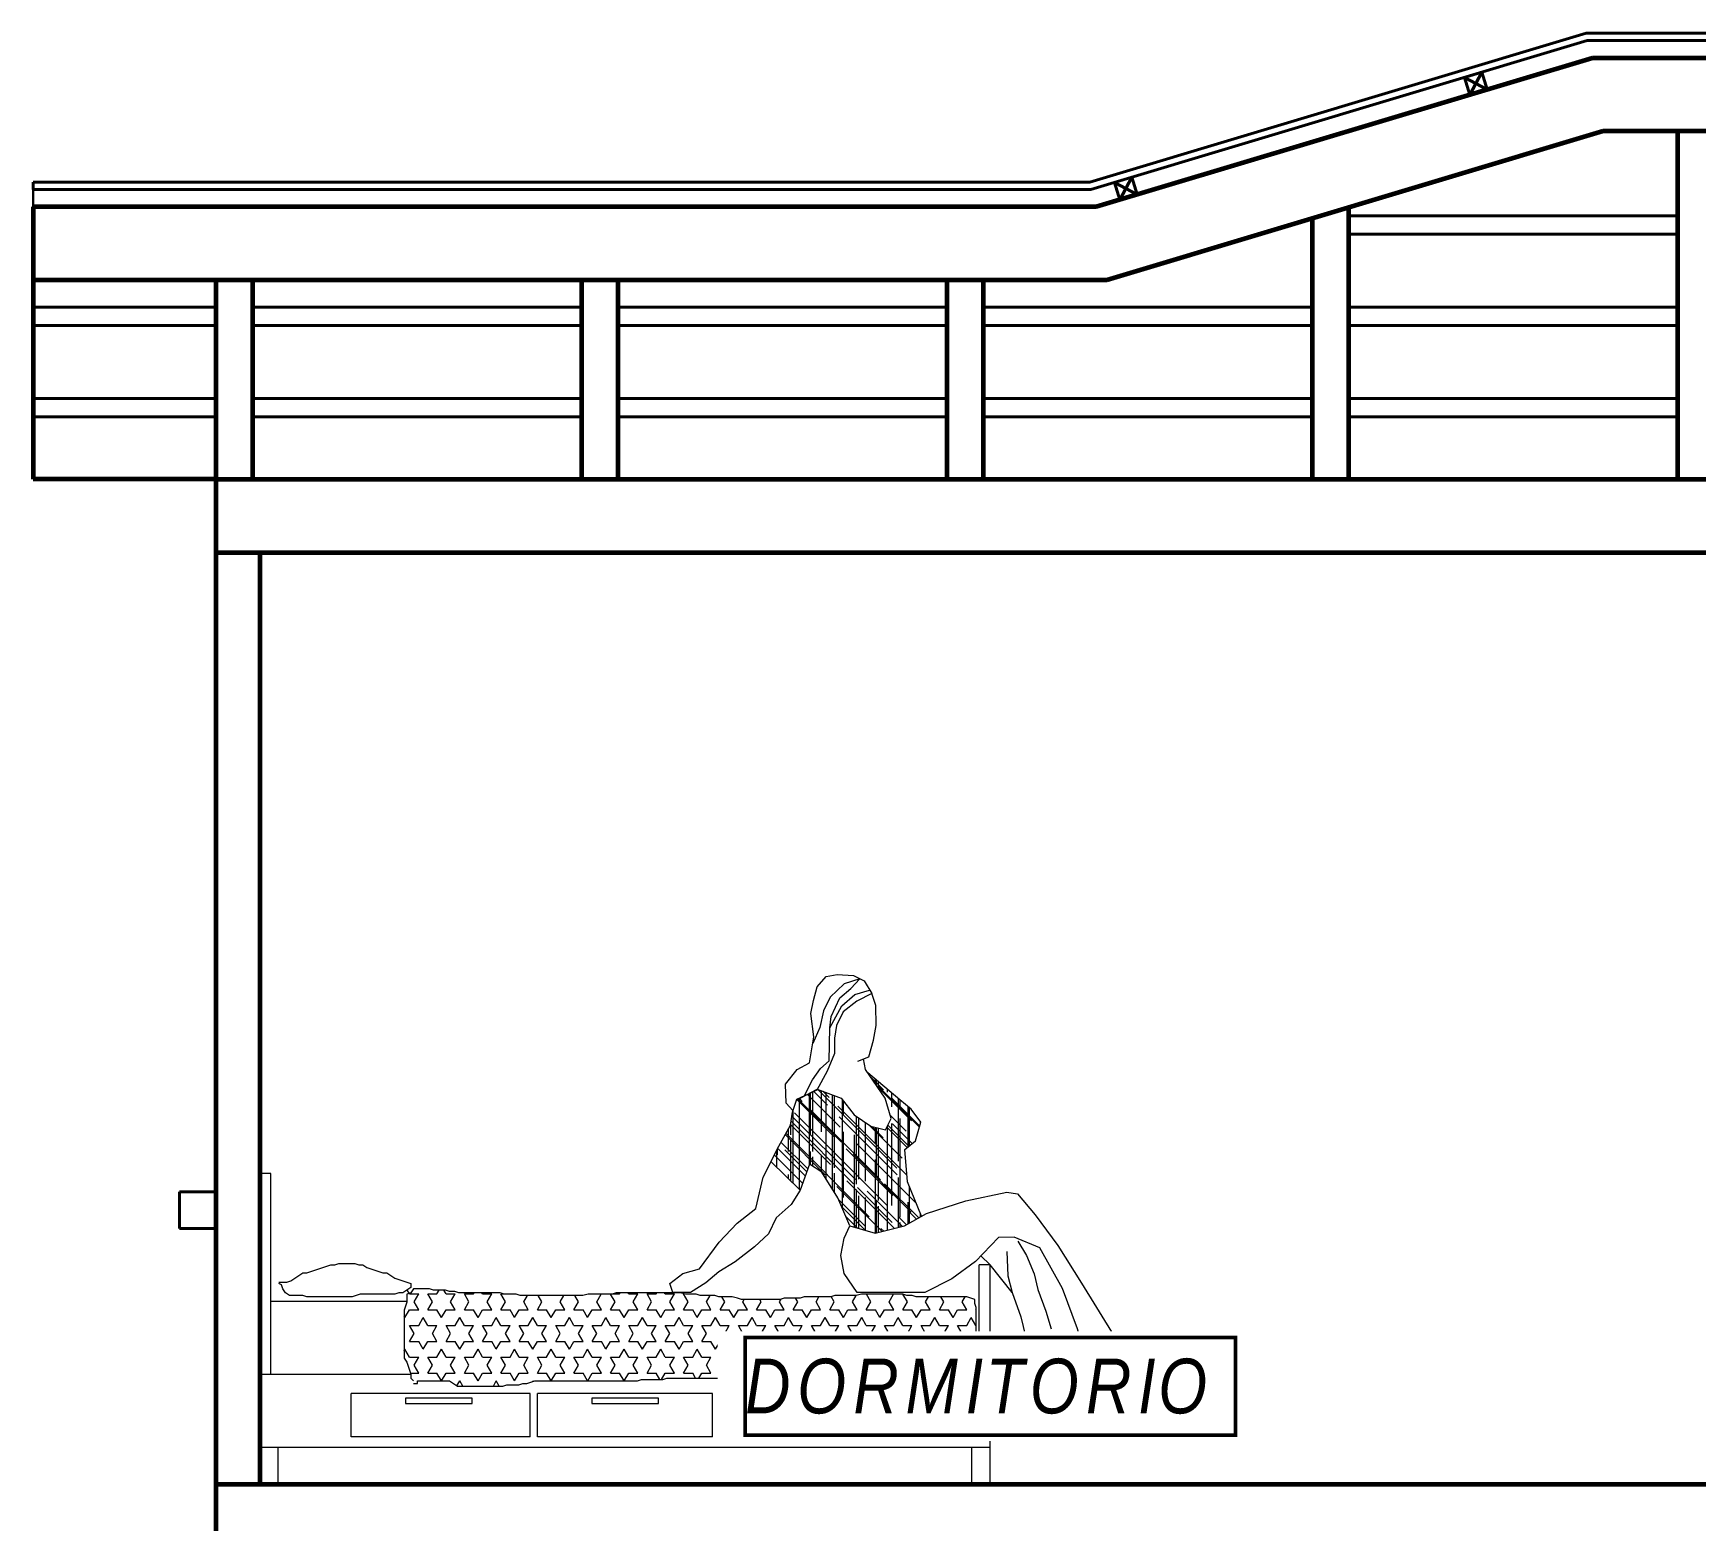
# Model space of a CAD drawing. Header units: metres. Extents: x 539 to 782, y 164 to 633.
# Drawn here: x 699.437 to 703.987, y 182.716 to 186.787 of the extents above; entities that cross this region are included whole.
import ezdxf

# ---------------------------------------------------------------- set-up
doc = ezdxf.new("R2010")
doc.units = ezdxf.units.M
for name, color, linetype, lineweight in [('03', 3, 'Continuous', 30), ('Fachada1', 5, 'Continuous', 40), ('Mobiliario', 42, 'Continuous', 9), ('MURO', 4, 'Continuous', 60)]:
    doc.layers.add(name, color=color, linetype=linetype, lineweight=lineweight)
doc.layers.add('TEXTO', color=134, linetype='Continuous')
doc.styles.add('ARIAL', font='ariali.ttf')

# ---------------------------------------------------------------- blocks, each defined once
blk = doc.blocks.new('*X809')
at = {"color": 0}
for p, q in [((28.4, 24.725), (28.3936, 24.7361)), ((28.4, 24.725), (28.425, 24.725)), ((28.4125, 24.7034), (28.425, 24.725)), ((28.45, 24.725), (28.475, 24.725)), ((28.4625, 24.7034), (28.45, 24.725)), ((28.475, 24.725), (28.481, 24.7354)), ((28.5, 24.725), (28.494, 24.7354)), ((28.5, 24.725), (28.525, 24.725)), ((28.5125, 24.7034), (28.525, 24.725)), ((28.55, 24.725), (28.575, 24.725)), ((28.5625, 24.7034), (28.55, 24.725)), ((28.575, 24.725), (28.5768, 24.7281)), ((28.6, 24.725), (28.5982, 24.7281)), ((28.6, 24.725), (28.625, 24.725)), ((28.6125, 24.7034), (28.625, 24.725)), ((28.65, 24.725), (28.6572, 24.725)), ((28.6625, 24.7034), (28.65, 24.725)), ((28.7125, 24.7034), (28.7226, 24.7208)), ((28.7625, 24.7034), (28.7524, 24.7208)), ((28.8125, 24.7034), (28.8226, 24.7208)), ((28.8625, 24.7034), (28.8524, 24.7208)), ((28.9125, 24.7034), (28.9247, 24.7244)), ((28.9625, 24.7034), (28.9503, 24.7244)), ((28.9562, 24.725), (28.975, 24.725)), ((28.975, 24.725), (28.9768, 24.7281)), ((29, 24.725), (28.9982, 24.7281)), ((29, 24.725), (29.025, 24.725)), ((29.0125, 24.7034), (29.025, 24.725)), ((29.05, 24.725), (29.075, 24.725)), ((29.0625, 24.7034), (29.05, 24.725)), ((29.075, 24.725), (29.0768, 24.7281)), ((29.1, 24.725), (29.0982, 24.7281)), ((29.1, 24.725), (29.125, 24.725)), ((29.1125, 24.7034), (29.125, 24.725)), ((29.15, 24.725), (29.1529, 24.725)), ((29.1625, 24.7034), (29.15, 24.725)), ((29.2125, 24.7034), (29.2226, 24.7208)), ((29.2625, 24.7034), (29.2545, 24.7172)), ((29.3125, 24.7034), (29.3162, 24.7099)), ((29.3625, 24.7034), (29.3588, 24.7099)), ((29.4125, 24.7034), (29.4167, 24.7107)), ((29.4625, 24.7034), (29.4566, 24.7135)), ((29.5125, 24.7034), (29.5205, 24.7172)), ((29.5625, 24.7034), (29.5543, 24.7176)), ((29.6125, 24.7034), (29.6226, 24.7209)), ((29.6625, 24.7034), (29.6503, 24.7244)), ((29.7125, 24.7034), (29.7247, 24.7244)), ((29.7625, 24.7034), (29.7504, 24.7243)), ((29.8125, 24.7034), (29.8205, 24.7172)), ((29.8625, 24.7034), (29.8545, 24.7172)), ((29.9125, 24.7034), (29.9205, 24.7172)), ((28.3875, 24.6601), (28.3853, 24.664)), ((28.3875, 24.6601), (28.4, 24.6817)), ((28.4, 24.6817), (28.425, 24.6817)), ((28.425, 24.6817), (28.4125, 24.7034)), ((28.45, 24.6817), (28.4625, 24.7034)), ((28.45, 24.6817), (28.475, 24.6817)), ((28.4875, 24.6601), (28.475, 24.6817)), ((28.4875, 24.6601), (28.5, 24.6817)), ((28.5, 24.6817), (28.525, 24.6817)), ((28.525, 24.6817), (28.5125, 24.7034)), ((28.55, 24.6817), (28.5625, 24.7034)), ((28.55, 24.6817), (28.575, 24.6817)), ((28.5875, 24.6601), (28.575, 24.6817)), ((28.5875, 24.6601), (28.6, 24.6817)), ((28.6, 24.6817), (28.625, 24.6817)), ((28.625, 24.6817), (28.6125, 24.7034)), ((28.65, 24.6817), (28.6625, 24.7034)), ((28.65, 24.6817), (28.675, 24.6817)), ((28.6875, 24.6601), (28.675, 24.6817)), ((28.6875, 24.6601), (28.7, 24.6817)), ((28.7, 24.6817), (28.725, 24.6817)), ((28.725, 24.6817), (28.7125, 24.7034)), ((28.75, 24.6817), (28.7625, 24.7034)), ((28.75, 24.6817), (28.775, 24.6817)), ((28.7875, 24.6601), (28.775, 24.6817)), ((28.7875, 24.6601), (28.8, 24.6817)), ((28.8, 24.6817), (28.825, 24.6817)), ((28.825, 24.6817), (28.8125, 24.7034)), ((28.85, 24.6817), (28.8625, 24.7034)), ((28.85, 24.6817), (28.875, 24.6817)), ((28.8875, 24.6601), (28.875, 24.6817)), ((28.8875, 24.6601), (28.9, 24.6817)), ((28.9, 24.6817), (28.925, 24.6817)), ((28.925, 24.6817), (28.9125, 24.7034)), ((28.95, 24.6817), (28.9625, 24.7034)), ((28.95, 24.6817), (28.975, 24.6817)), ((28.9875, 24.6601), (28.975, 24.6817)), ((28.9875, 24.6601), (29, 24.6817)), ((29, 24.6817), (29.025, 24.6817)), ((29.025, 24.6817), (29.0125, 24.7034)), ((29.05, 24.6817), (29.0625, 24.7034)), ((29.05, 24.6817), (29.075, 24.6817)), ((29.0875, 24.6601), (29.075, 24.6817)), ((29.0875, 24.6601), (29.1, 24.6817)), ((29.1, 24.6817), (29.125, 24.6817)), ((29.125, 24.6817), (29.1125, 24.7034)), ((29.15, 24.6817), (29.1625, 24.7034)), ((29.15, 24.6817), (29.175, 24.6817)), ((29.1875, 24.6601), (29.175, 24.6817)), ((29.1875, 24.6601), (29.2, 24.6817)), ((29.2, 24.6817), (29.225, 24.6817)), ((29.225, 24.6817), (29.2125, 24.7034)), ((29.25, 24.6817), (29.2625, 24.7034)), ((29.25, 24.6817), (29.275, 24.6817)), ((29.2875, 24.6601), (29.275, 24.6817)), ((29.2875, 24.6601), (29.3, 24.6817)), ((29.3, 24.6817), (29.325, 24.6817)), ((29.325, 24.6817), (29.3125, 24.7034)), ((29.35, 24.6817), (29.3625, 24.7034)), ((29.35, 24.6817), (29.375, 24.6817)), ((29.3875, 24.6601), (29.375, 24.6817)), ((29.3875, 24.6601), (29.4, 24.6817)), ((29.4, 24.6817), (29.425, 24.6817)), ((29.425, 24.6817), (29.4125, 24.7034)), ((29.45, 24.6817), (29.4625, 24.7034)), ((29.45, 24.6817), (29.475, 24.6817)), ((29.4875, 24.6601), (29.475, 24.6817)), ((29.4875, 24.6601), (29.5, 24.6817)), ((29.5, 24.6817), (29.525, 24.6817)), ((29.525, 24.6817), (29.5125, 24.7034)), ((29.55, 24.6817), (29.5625, 24.7034)), ((29.55, 24.6817), (29.575, 24.6817)), ((29.5875, 24.6601), (29.575, 24.6817)), ((29.5875, 24.6601), (29.6, 24.6817)), ((29.6, 24.6817), (29.625, 24.6817)), ((29.625, 24.6817), (29.6125, 24.7034)), ((29.65, 24.6817), (29.6625, 24.7034)), ((29.65, 24.6817), (29.675, 24.6817)), ((29.6875, 24.6601), (29.675, 24.6817)), ((29.6875, 24.6601), (29.7, 24.6817)), ((29.7, 24.6817), (29.725, 24.6817)), ((29.725, 24.6817), (29.7125, 24.7034)), ((29.75, 24.6817), (29.7625, 24.7034)), ((29.75, 24.6817), (29.775, 24.6817)), ((29.7875, 24.6601), (29.775, 24.6817)), ((29.7875, 24.6601), (29.8, 24.6817)), ((29.8, 24.6817), (29.825, 24.6817)), ((29.825, 24.6817), (29.8125, 24.7034)), ((29.85, 24.6817), (29.8625, 24.7034)), ((29.85, 24.6817), (29.875, 24.6817)), ((29.8875, 24.6601), (29.875, 24.6817)), ((29.8875, 24.6601), (29.9, 24.6817)), ((29.9, 24.6817), (29.925, 24.6817)), ((29.925, 24.6817), (29.9125, 24.7034)), ((29.95, 24.6817), (29.9507, 24.6829)), ((29.95, 24.6817), (29.9507, 24.6817)), ((28.4, 24.6384), (28.425, 24.6384)), ((28.4125, 24.6168), (28.4, 24.6384)), ((28.4, 24.5951), (28.4125, 24.6168)), ((28.425, 24.6384), (28.4375, 24.6601)), ((28.45, 24.6384), (28.4375, 24.6601)), ((28.45, 24.6384), (28.475, 24.6384)), ((28.4625, 24.6168), (28.475, 24.6384)), ((28.475, 24.5951), (28.4625, 24.6168)), ((28.5, 24.6384), (28.525, 24.6384)), ((28.5125, 24.6168), (28.5, 24.6384)), ((28.5, 24.5951), (28.5125, 24.6168)), ((28.525, 24.6384), (28.5375, 24.6601)), ((28.55, 24.6384), (28.5375, 24.6601)), ((28.55, 24.6384), (28.575, 24.6384)), ((28.5625, 24.6168), (28.575, 24.6384)), ((28.575, 24.5951), (28.5625, 24.6168)), ((28.6, 24.6384), (28.625, 24.6384)), ((28.6125, 24.6168), (28.6, 24.6384)), ((28.6, 24.5951), (28.6125, 24.6168)), ((28.625, 24.6384), (28.6375, 24.6601)), ((28.65, 24.6384), (28.6375, 24.6601)), ((28.65, 24.6384), (28.675, 24.6384)), ((28.6625, 24.6168), (28.675, 24.6384)), ((28.675, 24.5951), (28.6625, 24.6168)), ((28.7, 24.6384), (28.725, 24.6384)), ((28.7125, 24.6168), (28.7, 24.6384)), ((28.7, 24.5951), (28.7125, 24.6168)), ((28.725, 24.6384), (28.7375, 24.6601)), ((28.75, 24.6384), (28.7375, 24.6601)), ((28.75, 24.6384), (28.775, 24.6384)), ((28.7625, 24.6168), (28.775, 24.6384)), ((28.775, 24.5951), (28.7625, 24.6168)), ((28.8, 24.6384), (28.825, 24.6384)), ((28.8125, 24.6168), (28.8, 24.6384)), ((28.8, 24.5951), (28.8125, 24.6168)), ((28.825, 24.6384), (28.8375, 24.6601)), ((28.85, 24.6384), (28.8375, 24.6601)), ((28.85, 24.6384), (28.875, 24.6384)), ((28.8625, 24.6168), (28.875, 24.6384)), ((28.875, 24.5951), (28.8625, 24.6168)), ((28.9, 24.6384), (28.925, 24.6384)), ((28.9125, 24.6168), (28.9, 24.6384)), ((28.9, 24.5951), (28.9125, 24.6168)), ((28.925, 24.6384), (28.9375, 24.6601)), ((28.95, 24.6384), (28.9375, 24.6601)), ((28.95, 24.6384), (28.975, 24.6384)), ((28.9625, 24.6168), (28.975, 24.6384)), ((28.975, 24.5951), (28.9625, 24.6168)), ((29, 24.6384), (29.025, 24.6384)), ((29.0125, 24.6168), (29, 24.6384)), ((29, 24.5951), (29.0125, 24.6168)), ((29.025, 24.6384), (29.0375, 24.6601)), ((29.05, 24.6384), (29.0375, 24.6601)), ((29.05, 24.6384), (29.075, 24.6384)), ((29.0625, 24.6168), (29.075, 24.6384)), ((29.075, 24.5951), (29.0625, 24.6168)), ((29.1, 24.6384), (29.125, 24.6384)), ((29.1125, 24.6168), (29.1, 24.6384)), ((29.1, 24.5951), (29.1125, 24.6168)), ((29.125, 24.6384), (29.1375, 24.6601)), ((29.15, 24.6384), (29.1375, 24.6601)), ((29.15, 24.6384), (29.175, 24.6384)), ((29.1625, 24.6168), (29.175, 24.6384)), ((29.175, 24.5951), (29.1625, 24.6168)), ((29.2, 24.6384), (29.225, 24.6384)), ((29.2125, 24.6168), (29.2, 24.6384)), ((29.2, 24.5951), (29.2125, 24.6168)), ((29.225, 24.6384), (29.2375, 24.6601)), ((29.25, 24.6384), (29.2375, 24.6601)), ((29.25, 24.6384), (29.275, 24.6384)), ((29.2625, 24.6168), (29.275, 24.6384)), ((29.275, 24.5951), (29.2625, 24.6168)), ((29.3, 24.6384), (29.325, 24.6384)), ((29.3125, 24.6168), (29.3, 24.6384)), ((29.3, 24.5951), (29.3125, 24.6168)), ((29.325, 24.6384), (29.3375, 24.6601)), ((29.35, 24.6384), (29.3375, 24.6601)), ((29.35, 24.6384), (29.375, 24.6384)), ((29.3625, 24.6168), (29.375, 24.6384)), ((29.375, 24.5951), (29.3625, 24.6168)), ((29.4, 24.6384), (29.425, 24.6384)), ((29.4125, 24.6168), (29.4, 24.6384)), ((29.4, 24.5951), (29.4125, 24.6168)), ((29.425, 24.6384), (29.4375, 24.6601)), ((29.45, 24.6384), (29.4375, 24.6601)), ((29.45, 24.6384), (29.475, 24.6384)), ((29.4625, 24.6168), (29.475, 24.6384)), ((29.475, 24.5951), (29.4625, 24.6168)), ((29.5, 24.6384), (29.525, 24.6384)), ((29.5125, 24.6168), (29.5, 24.6384)), ((29.5, 24.5951), (29.5125, 24.6168)), ((29.525, 24.6384), (29.5375, 24.6601)), ((29.55, 24.6384), (29.5375, 24.6601)), ((29.55, 24.6384), (29.575, 24.6384)), ((29.5625, 24.6168), (29.575, 24.6384)), ((29.575, 24.5951), (29.5625, 24.6168)), ((29.6, 24.6384), (29.625, 24.6384)), ((29.6125, 24.6168), (29.6, 24.6384)), ((29.6, 24.5951), (29.6125, 24.6168)), ((29.625, 24.6384), (29.6375, 24.6601)), ((29.65, 24.6384), (29.6375, 24.6601)), ((29.65, 24.6384), (29.675, 24.6384)), ((29.6625, 24.6168), (29.675, 24.6384)), ((29.675, 24.5951), (29.6625, 24.6168)), ((29.7, 24.6384), (29.725, 24.6384)), ((29.7125, 24.6168), (29.7, 24.6384)), ((29.7, 24.5951), (29.7125, 24.6168)), ((29.725, 24.6384), (29.7375, 24.6601)), ((29.75, 24.6384), (29.7375, 24.6601)), ((29.75, 24.6384), (29.775, 24.6384)), ((29.7625, 24.6168), (29.775, 24.6384)), ((29.775, 24.5951), (29.7625, 24.6168)), ((29.8, 24.6384), (29.825, 24.6384)), ((29.8125, 24.6168), (29.8, 24.6384)), ((29.8, 24.5951), (29.8125, 24.6168)), ((29.825, 24.6384), (29.8375, 24.6601)), ((29.85, 24.6384), (29.8375, 24.6601)), ((29.85, 24.6384), (29.875, 24.6384)), ((29.8625, 24.6168), (29.875, 24.6384)), ((29.875, 24.5951), (29.8625, 24.6168)), ((29.9, 24.6384), (29.925, 24.6384)), ((29.9125, 24.6168), (29.9, 24.6384)), ((29.9, 24.5951), (29.9125, 24.6168)), ((29.925, 24.6384), (29.9375, 24.6601)), ((29.95, 24.6384), (29.9375, 24.6601)), ((29.95, 24.6384), (29.9507, 24.6384)), ((28.3853, 24.5696), (28.3875, 24.5735)), ((28.4, 24.5518), (28.3875, 24.5735)), ((28.4, 24.5951), (28.425, 24.5951)), ((28.4375, 24.5735), (28.425, 24.5951)), ((28.4375, 24.5735), (28.45, 24.5951)), ((28.45, 24.5951), (28.475, 24.5951)), ((28.475, 24.5518), (28.4875, 24.5735)), ((28.5, 24.5518), (28.4875, 24.5735)), ((28.5, 24.5951), (28.525, 24.5951)), ((28.5375, 24.5735), (28.525, 24.5951)), ((28.5375, 24.5735), (28.55, 24.5951)), ((28.55, 24.5951), (28.575, 24.5951)), ((28.575, 24.5518), (28.5875, 24.5735)), ((28.6, 24.5518), (28.5875, 24.5735)), ((28.6, 24.5951), (28.625, 24.5951)), ((28.6375, 24.5735), (28.625, 24.5951)), ((28.6375, 24.5735), (28.65, 24.5951)), ((28.65, 24.5951), (28.675, 24.5951)), ((28.675, 24.5518), (28.6875, 24.5735)), ((28.7, 24.5518), (28.6875, 24.5735)), ((28.7, 24.5951), (28.725, 24.5951)), ((28.7375, 24.5735), (28.725, 24.5951)), ((28.7375, 24.5735), (28.75, 24.5951)), ((28.75, 24.5951), (28.775, 24.5951)), ((28.775, 24.5518), (28.7875, 24.5735)), ((28.8, 24.5518), (28.7875, 24.5735)), ((28.8, 24.5951), (28.825, 24.5951)), ((28.8375, 24.5735), (28.825, 24.5951)), ((28.8375, 24.5735), (28.85, 24.5951)), ((28.85, 24.5951), (28.875, 24.5951)), ((28.875, 24.5518), (28.8875, 24.5735)), ((28.9, 24.5518), (28.8875, 24.5735)), ((28.9, 24.5951), (28.925, 24.5951)), ((28.9375, 24.5735), (28.925, 24.5951)), ((28.9375, 24.5735), (28.95, 24.5951)), ((28.95, 24.5951), (28.975, 24.5951)), ((28.975, 24.5518), (28.9875, 24.5735)), ((29, 24.5518), (28.9875, 24.5735)), ((29, 24.5951), (29.025, 24.5951)), ((29.0375, 24.5735), (29.025, 24.5951)), ((29.0375, 24.5735), (29.05, 24.5951)), ((29.05, 24.5951), (29.075, 24.5951)), ((29.075, 24.5518), (29.0875, 24.5735)), ((29.1, 24.5518), (29.0875, 24.5735)), ((29.1, 24.5951), (29.125, 24.5951)), ((29.1375, 24.5735), (29.125, 24.5951)), ((29.1375, 24.5735), (29.15, 24.5951)), ((29.15, 24.5951), (29.175, 24.5951)), ((29.175, 24.5518), (29.1875, 24.5735)), ((29.2, 24.5518), (29.1875, 24.5735)), ((29.2, 24.5951), (29.225, 24.5951)), ((29.2375, 24.5735), (29.225, 24.5951)), ((29.2375, 24.5735), (29.25, 24.5951)), ((29.25, 24.5951), (29.275, 24.5951)), ((29.275, 24.5518), (29.2875, 24.5735)), ((29.3, 24.5518), (29.2875, 24.5735)), ((29.3, 24.5951), (29.325, 24.5951)), ((29.3375, 24.5735), (29.325, 24.5951)), ((29.3375, 24.5735), (29.35, 24.5951)), ((29.35, 24.5951), (29.375, 24.5951)), ((29.375, 24.5518), (29.3875, 24.5735)), ((29.4, 24.5518), (29.3875, 24.5735)), ((29.4, 24.5951), (29.425, 24.5951)), ((29.4375, 24.5735), (29.425, 24.5951)), ((29.4375, 24.5735), (29.45, 24.5951)), ((29.45, 24.5951), (29.475, 24.5951)), ((29.475, 24.5518), (29.4875, 24.5735)), ((29.5, 24.5518), (29.4875, 24.5735)), ((29.5, 24.5951), (29.525, 24.5951)), ((29.5375, 24.5735), (29.525, 24.5951)), ((29.5375, 24.5735), (29.55, 24.5951)), ((29.55, 24.5951), (29.575, 24.5951)), ((29.575, 24.5518), (29.5875, 24.5735)), ((29.6, 24.5518), (29.5875, 24.5735)), ((29.6, 24.5951), (29.625, 24.5951)), ((29.6375, 24.5735), (29.625, 24.5951)), ((29.6375, 24.5735), (29.65, 24.5951)), ((29.65, 24.5951), (29.675, 24.5951)), ((29.675, 24.5518), (29.6875, 24.5735)), ((29.7, 24.5518), (29.6875, 24.5735)), ((29.7, 24.5951), (29.725, 24.5951)), ((29.7375, 24.5735), (29.725, 24.5951)), ((29.7375, 24.5735), (29.75, 24.5951)), ((29.75, 24.5951), (29.775, 24.5951)), ((29.775, 24.5518), (29.7875, 24.5735)), ((29.8, 24.5518), (29.7875, 24.5735)), ((29.8, 24.5951), (29.825, 24.5951)), ((29.8375, 24.5735), (29.825, 24.5951)), ((29.8375, 24.5735), (29.85, 24.5951)), ((29.85, 24.5951), (29.875, 24.5951)), ((29.875, 24.5518), (29.8875, 24.5735)), ((29.9, 24.5518), (29.8875, 24.5735)), ((29.9, 24.5951), (29.925, 24.5951)), ((29.9375, 24.5735), (29.925, 24.5951)), ((29.9375, 24.5735), (29.95, 24.5951)), ((29.95, 24.5951), (29.9525, 24.5951)), ((28.4, 24.5518), (28.425, 24.5518)), ((28.4125, 24.5302), (28.425, 24.5518)), ((28.425, 24.5085), (28.4125, 24.5302)), ((28.45, 24.5518), (28.475, 24.5518)), ((28.4625, 24.5302), (28.45, 24.5518)), ((28.45, 24.5085), (28.4625, 24.5302)), ((28.5, 24.5518), (28.525, 24.5518)), ((28.5125, 24.5302), (28.525, 24.5518)), ((28.525, 24.5085), (28.5125, 24.5302)), ((28.55, 24.5518), (28.575, 24.5518)), ((28.5625, 24.5302), (28.55, 24.5518)), ((28.55, 24.5085), (28.5625, 24.5302)), ((28.6, 24.5518), (28.625, 24.5518)), ((28.6125, 24.5302), (28.625, 24.5518)), ((28.625, 24.5085), (28.6125, 24.5302)), ((28.65, 24.5518), (28.675, 24.5518)), ((28.6625, 24.5302), (28.65, 24.5518)), ((28.65, 24.5085), (28.6625, 24.5302)), ((28.7, 24.5518), (28.725, 24.5518)), ((28.7125, 24.5302), (28.725, 24.5518)), ((28.725, 24.5085), (28.7125, 24.5302)), ((28.75, 24.5518), (28.775, 24.5518)), ((28.7625, 24.5302), (28.75, 24.5518)), ((28.75, 24.5085), (28.7625, 24.5302)), ((28.8, 24.5518), (28.825, 24.5518)), ((28.8125, 24.5302), (28.825, 24.5518)), ((28.825, 24.5085), (28.8125, 24.5302)), ((28.85, 24.5518), (28.875, 24.5518)), ((28.8625, 24.5302), (28.85, 24.5518)), ((28.85, 24.5085), (28.8625, 24.5302)), ((28.9, 24.5518), (28.925, 24.5518)), ((28.9125, 24.5302), (28.925, 24.5518)), ((28.925, 24.5085), (28.9125, 24.5302)), ((28.95, 24.5518), (28.975, 24.5518)), ((28.9625, 24.5302), (28.95, 24.5518)), ((28.95, 24.5085), (28.9625, 24.5302)), ((29, 24.5518), (29.025, 24.5518)), ((29.0125, 24.5302), (29.025, 24.5518)), ((29.025, 24.5085), (29.0125, 24.5302)), ((29.05, 24.5518), (29.075, 24.5518)), ((29.0625, 24.5302), (29.05, 24.5518)), ((29.05, 24.5085), (29.0625, 24.5302)), ((29.1, 24.5518), (29.125, 24.5518)), ((29.1125, 24.5302), (29.125, 24.5518)), ((29.125, 24.5085), (29.1125, 24.5302)), ((29.15, 24.5518), (29.175, 24.5518)), ((29.1625, 24.5302), (29.15, 24.5518)), ((29.15, 24.5085), (29.1625, 24.5302)), ((29.2, 24.5518), (29.225, 24.5518)), ((29.2125, 24.5302), (29.225, 24.5518)), ((29.225, 24.5085), (29.2125, 24.5302)), ((29.25, 24.5518), (29.275, 24.5518)), ((29.2625, 24.5302), (29.25, 24.5518)), ((29.25, 24.5085), (29.2625, 24.5302)), ((29.3, 24.5518), (29.325, 24.5518)), ((29.3125, 24.5302), (29.325, 24.5518)), ((29.325, 24.5085), (29.3125, 24.5302)), ((29.35, 24.5518), (29.375, 24.5518)), ((29.3625, 24.5302), (29.35, 24.5518)), ((29.35, 24.5085), (29.3625, 24.5302)), ((29.4, 24.5518), (29.425, 24.5518)), ((29.4125, 24.5302), (29.425, 24.5518)), ((29.425, 24.5085), (29.4125, 24.5302)), ((29.45, 24.5518), (29.475, 24.5518)), ((29.4625, 24.5302), (29.45, 24.5518)), ((29.45, 24.5085), (29.4625, 24.5302)), ((29.5, 24.5518), (29.525, 24.5518)), ((29.5125, 24.5302), (29.525, 24.5518)), ((29.525, 24.5085), (29.5125, 24.5302)), ((29.55, 24.5518), (29.575, 24.5518)), ((29.5625, 24.5302), (29.55, 24.5518)), ((29.55, 24.5085), (29.5625, 24.5302)), ((29.6, 24.5518), (29.625, 24.5518)), ((29.6125, 24.5302), (29.625, 24.5518)), ((29.625, 24.5085), (29.6125, 24.5302)), ((29.65, 24.5518), (29.675, 24.5518)), ((29.6625, 24.5302), (29.65, 24.5518)), ((29.65, 24.5085), (29.6625, 24.5302)), ((29.7, 24.5518), (29.725, 24.5518)), ((29.7125, 24.5302), (29.725, 24.5518)), ((29.725, 24.5085), (29.7125, 24.5302)), ((29.75, 24.5518), (29.775, 24.5518)), ((29.7625, 24.5302), (29.75, 24.5518)), ((29.75, 24.5085), (29.7625, 24.5302)), ((29.8, 24.5518), (29.825, 24.5518)), ((29.8125, 24.5302), (29.825, 24.5518)), ((29.825, 24.5085), (29.8125, 24.5302)), ((29.85, 24.5518), (29.875, 24.5518)), ((29.8625, 24.5302), (29.85, 24.5518)), ((29.85, 24.5085), (29.8625, 24.5302)), ((29.9, 24.5518), (29.925, 24.5518)), ((29.9125, 24.5302), (29.925, 24.5518)), ((29.925, 24.5085), (29.9125, 24.5302)), ((29.95, 24.5518), (29.9543, 24.5518)), ((29.9543, 24.5443), (29.95, 24.5518)), ((28.4026, 24.5085), (28.425, 24.5085)), ((28.45, 24.5085), (28.475, 24.5085)), ((28.4872, 24.4874), (28.475, 24.5085)), ((28.4878, 24.4874), (28.5, 24.5085)), ((28.5, 24.5085), (28.525, 24.5085)), ((28.5299, 24.4737), (28.5375, 24.4869)), ((28.5456, 24.4728), (28.5375, 24.4869)), ((28.55, 24.5085), (28.575, 24.5085)), ((28.5875, 24.4869), (28.575, 24.5085)), ((28.5875, 24.4869), (28.6, 24.5085)), ((28.6, 24.5085), (28.625, 24.5085)), ((28.6294, 24.4728), (28.6375, 24.4869)), ((28.6456, 24.4728), (28.6375, 24.4869)), ((28.65, 24.5085), (28.675, 24.5085)), ((28.6875, 24.4869), (28.675, 24.5085)), ((28.6875, 24.4869), (28.7, 24.5085)), ((28.7, 24.5085), (28.725, 24.5085)), ((28.7366, 24.4853), (28.7375, 24.4869)), ((28.7381, 24.4858), (28.7375, 24.4869)), ((28.75, 24.5085), (28.775, 24.5085)), ((28.7872, 24.4874), (28.775, 24.5085)), ((28.7878, 24.4874), (28.8, 24.5085)), ((28.8, 24.5085), (28.825, 24.5085)), ((28.85, 24.5085), (28.875, 24.5085)), ((28.8872, 24.4874), (28.875, 24.5085)), ((28.8878, 24.4874), (28.9, 24.5085)), ((28.9, 24.5085), (28.925, 24.5085)), ((28.95, 24.5085), (28.975, 24.5085)), ((28.9872, 24.4874), (28.975, 24.5085)), ((28.9878, 24.4874), (29, 24.5085)), ((29, 24.5085), (29.025, 24.5085)), ((29.05, 24.5085), (29.075, 24.5085)), ((29.0851, 24.4911), (29.075, 24.5085)), ((29.0899, 24.4911), (29.1, 24.5085)), ((29.1, 24.5085), (29.125, 24.5085)), ((29.15, 24.5085), (29.175, 24.5085)), ((29.183, 24.4947), (29.175, 24.5085)), ((29.192, 24.4947), (29.2, 24.5085)), ((29.2, 24.5085), (29.225, 24.5085)), ((29.25, 24.5085), (29.275, 24.5085)), ((29.283, 24.4947), (29.275, 24.5085)), ((29.292, 24.4947), (29.3, 24.5085)), ((29.3, 24.5085), (29.325, 24.5085)), ((29.35, 24.5085), (29.375, 24.5085)), ((29.383, 24.4947), (29.375, 24.5085)), ((29.3909, 24.4928), (29.4, 24.5085)), ((29.4, 24.5085), (29.425, 24.5085)), ((29.45, 24.5085), (29.475, 24.5085)), ((29.4851, 24.4911), (29.475, 24.5085)), ((29.4899, 24.4911), (29.5, 24.5085)), ((29.5, 24.5085), (29.525, 24.5085)), ((29.55, 24.5085), (29.575, 24.5085)), ((29.5851, 24.4911), (29.575, 24.5085)), ((29.5899, 24.4911), (29.6, 24.5085)), ((29.6, 24.5085), (29.625, 24.5085)), ((29.65, 24.5085), (29.675, 24.5085)), ((29.6872, 24.4874), (29.675, 24.5085)), ((29.6878, 24.4874), (29.7, 24.5085)), ((29.7, 24.5085), (29.725, 24.5085)), ((29.75, 24.5085), (29.775, 24.5085)), ((29.7872, 24.4874), (29.775, 24.5085)), ((29.7878, 24.4874), (29.8, 24.5085)), ((29.8, 24.5085), (29.825, 24.5085)), ((29.85, 24.5085), (29.875, 24.5085)), ((29.8875, 24.4869), (29.875, 24.5085)), ((29.8875, 24.4869), (29.9, 24.5085)), ((29.9, 24.5085), (29.925, 24.5085)), ((29.9336, 24.4801), (29.9375, 24.4869)), ((29.9414, 24.4801), (29.9375, 24.4869)), ((29.95, 24.5085), (29.9543, 24.516)), ((29.95, 24.5085), (29.9543, 24.5085))]:
    blk.add_line(p, q, dxfattribs=at)
blk = doc.blocks.new('CAMA ELE')
h = blk.add_hatch()
h.set_pattern_fill('AR-RROOF', color=256, scale=0.045, angle=45, style=0)
h.set_pattern_definition([(135, (199.22693, -86.53824), (-0.038183766, 0.1018233765), [0.675, -0.09, 0.225, -0.045]), (135, (199.20052, -86.48001), (0.074140146, 0.010500536), [0.135, -0.01485, 0.27, -0.03375]), (135, (199.238068, -86.495284), (-0.1441437173, 0.1867822563), [0.36, -0.063, 0.18, -0.045])])
h.paths.add_polyline_path([(1.7724, 0.8275), (1.8113, 0.7331), (1.7648, 0.7068), (1.6843, 0.6867), (1.6148, 0.7068), (1.5817, 0.7837), (1.538, 0.8543), (1.5047, 0.876), (1.4793, 0.805), (1.3989, 0.883), (1.4201, 0.9254), (1.4523, 0.9829), (1.458, 1.018), (1.4691, 1.0511), (1.49, 1.0625), (1.5283, 1.0803), (1.591, 1.0562), (1.6265, 1.0105), (1.6722, 0.9801), (1.7128, 0.9699), (1.7281, 1.0004), (1.7119, 1.0562), (1.6644, 1.1254), (1.7513, 1.0519), (1.7825, 1.0267), (1.8093, 0.991), (1.7941, 0.9395), (1.7654, 0.9156)])
h = blk.add_hatch()
h.set_pattern_fill('AR-RROOF', color=256, scale=0.045, angle=90, style=0)
h.set_pattern_definition([(90, (199.22693, -86.53824), (0.045, 0.099), [0.675, -0.09, 0.225, -0.045]), (90, (199.24943, -86.47839), (0.05985, -0.045), [0.135, -0.01485, 0.27, -0.03375]), (90, (199.26518, -86.51574), (0.03015, 0.234), [0.36, -0.063, 0.18, -0.045])])
h.paths.add_polyline_path([(1.7654, 0.9156), (1.7724, 0.8275), (1.8113, 0.7331), (1.7648, 0.7068), (1.6843, 0.6867), (1.6148, 0.7068), (1.5817, 0.7837), (1.538, 0.8543), (1.5047, 0.876), (1.4793, 0.805), (1.3989, 0.883), (1.4201, 0.9254), (1.4523, 0.9829), (1.458, 1.018), (1.4691, 1.0511), (1.49, 1.0625), (1.5283, 1.0803), (1.591, 1.0562), (1.6265, 1.0105), (1.6722, 0.9801), (1.7128, 0.9699), (1.7281, 1.0004), (1.7119, 1.0562), (1.6644, 1.1254), (1.7513, 1.0519), (1.7825, 1.0267), (1.8093, 0.991), (1.7941, 0.9395)])
for p, q in [((1.4793, 0.805), (1.3989, 0.883)), ((0.03, 0.85), (0, 0.85)), ((0, 0), (0, 0.85)), ((0.03, 0.3), (0.03, 0.85)), ((0.1396, 0.5822), (0.1834, 0.5968)), ((0.1834, 0.5968), (0.1944, 0.6005)), ((0.1944, 0.6005), (0.2053, 0.6005)), ((0.2053, 0.6005), (0.2163, 0.6041)), ((0.2163, 0.6041), (0.2601, 0.6041)), ((0.2601, 0.6041), (0.271, 0.6005)), ((0.271, 0.6005), (0.282, 0.6005)), ((0.282, 0.6005), (0.2929, 0.5932)), ((0.2929, 0.5932), (0.3038, 0.5895)), ((1.9691, 0.3), (1.9691, 0.6)), ((1.9991, 0.6), (1.9691, 0.6)), ((1.9991, 0.6), (1.9733, 0.6247)), ((1.9991, 0), (1.9991, 0.6)), ((2.0594, 0.5249), (1.9991, 0.6)), ((0.0521, 0.5531), (0.074, 0.5531)), ((0.0594, 0.5458), (0.0521, 0.5494)), ((0.074, 0.5531), (0.0849, 0.5567)), ((0.0849, 0.5567), (0.1177, 0.5786)), ((0.1177, 0.5786), (0.1287, 0.5786)), ((0.1287, 0.5786), (0.1396, 0.5822)), ((0.3038, 0.5895), (0.3148, 0.5859)), ((0.3148, 0.5859), (0.3257, 0.5822)), ((0.3257, 0.5822), (0.3367, 0.5786)), ((0.3367, 0.5786), (0.3476, 0.5786)), ((0.3476, 0.5786), (0.3695, 0.564)), ((0.3695, 0.564), (0.3805, 0.5604)), ((0.3805, 0.5604), (0.3914, 0.5567)), ((0.3914, 0.5567), (0.4024, 0.5531)), ((0.4024, 0.5531), (0.4133, 0.5494)), ((0.4133, 0.5494), (0.4133, 0.5385)), ((0.063, 0.5348), (0.0594, 0.5458)), ((0.0703, 0.5239), (0.063, 0.5348)), ((0.0813, 0.5166), (0.0703, 0.5239)), ((0.1177, 0.5166), (0.0813, 0.5166)), ((0.1287, 0.5129), (0.1177, 0.5166)), ((0.2528, 0.5129), (0.1287, 0.5129)), ((0.2747, 0.5202), (0.2528, 0.5129)), ((0.3695, 0.5202), (0.2747, 0.5202)), ((0.3805, 0.5239), (0.3695, 0.5202)), ((0.3914, 0.5239), (0.3805, 0.5239)), ((0.4024, 0.5312), (0.3914, 0.5239)), ((0.4133, 0.5385), (0.4024, 0.5312)), ((0.4133, 0.5239), (0.4024, 0.5202)), ((0.4024, 0.5202), (0.4024, 0.4984)), ((0.4206, 0.5348), (0.4133, 0.5239)), ((0.4644, 0.5348), (0.4206, 0.5348)), ((0.4753, 0.5312), (0.4644, 0.5348)), ((0.5082, 0.5312), (0.4753, 0.5312)), ((0.5191, 0.5275), (0.5082, 0.5312)), ((0.5337, 0.5275), (0.5191, 0.5275)), ((0.5447, 0.5239), (0.5337, 0.5275)), ((0.6578, 0.5239), (0.5447, 0.5239)), ((0.6687, 0.5202), (0.6578, 0.5239)), ((0.7016, 0.5202), (0.6687, 0.5202)), ((0.7125, 0.5166), (0.7016, 0.5202)), ((0.884, 0.5166), (0.7125, 0.5166)), ((0.8986, 0.5202), (0.884, 0.5166)), ((0.9643, 0.5202), (0.8986, 0.5202)), ((0.9753, 0.5239), (0.9643, 0.5202)), ((1.1504, 0.5239), (0.9753, 0.5239)), ((1.165, 0.5202), (1.1504, 0.5239)), ((1.1942, 0.5202), (1.165, 0.5202)), ((1.2051, 0.5166), (1.1942, 0.5202)), ((1.2453, 0.5166), (1.2051, 0.5166)), ((1.2562, 0.5129), (1.2453, 0.5166)), ((1.2927, 0.5129), (1.2562, 0.5129)), ((1.3073, 0.5093), (1.2927, 0.5129)), ((1.3183, 0.5057), (1.3073, 0.5093)), ((1.4241, 0.5057), (1.3183, 0.5057)), ((1.435, 0.5093), (1.4241, 0.5057)), ((1.4788, 0.5093), (1.435, 0.5093)), ((1.4898, 0.5129), (1.4788, 0.5093)), ((1.5627, 0.5129), (1.4898, 0.5129)), ((1.5737, 0.5166), (1.5627, 0.5129)), ((1.6321, 0.5166), (1.5737, 0.5166)), ((1.6467, 0.5202), (1.6321, 0.5166)), ((1.7598, 0.5202), (1.6467, 0.5202)), ((1.7707, 0.5166), (1.7598, 0.5202)), ((1.7853, 0.5166), (1.7707, 0.5166)), ((1.7963, 0.5129), (1.7853, 0.5166)), ((1.9349, 0.5129), (1.7963, 0.5129)), ((1.9459, 0.5093), (1.9349, 0.5129)), ((1.9568, 0.5057), (1.9459, 0.5093)), ((1.9568, 0.4947), (1.9568, 0.5057)), ((0.4024, 0.5), (0.03, 0.5)), ((0.3987, 0.4874), (0.3951, 0.4765)), ((0.3951, 0.4765), (0.3951, 0.3452)), ((0.4024, 0.4984), (0.3987, 0.4874)), ((1.9605, 0.4838), (1.9568, 0.4947)), ((1.9605, 0.3963), (1.9605, 0.4838)), ((1.9641, 0.3853), (1.9605, 0.3963)), ((1.9641, 0.2978), (1.9641, 0.3853)), ((0.3951, 0.3452), (0.4024, 0.3343)), ((0.4024, 0.3343), (0.406, 0.3233)), ((0.406, 0.3233), (0.4097, 0.3124)), ((0.4133, 0.3), (0, 0.3)), ((0.4097, 0.3124), (0.4133, 0.3014)), ((0.4133, 0.3014), (0.4133, 0.2905)), ((0.4133, 0.2905), (0.4206, 0.2832)), ((0.4206, 0.2759), (0.4316, 0.2759)), ((0.4316, 0.2759), (0.4316, 0.2832)), ((0.4316, 0.2832), (0.5191, 0.2832)), ((0.5191, 0.2832), (0.541, 0.2686)), ((0.7089, 0.2723), (0.7198, 0.2759)), ((0.7198, 0.2759), (0.7308, 0.2759)), ((0.7308, 0.2759), (0.7417, 0.2796)), ((0.7417, 0.2796), (0.7527, 0.2832)), ((0.7527, 0.2832), (1.0336, 0.2832)), ((1.0336, 0.2832), (1.0446, 0.2869)), ((1.0446, 0.2869), (1.103, 0.2869)), ((1.103, 0.2869), (1.1139, 0.2905)), ((1.1139, 0.2905), (1.3949, 0.2905)), ((1.3949, 0.2905), (1.4058, 0.2869)), ((1.4058, 0.2869), (1.6284, 0.2869)), ((1.6284, 0.2869), (1.6394, 0.2832)), ((1.6394, 0.2832), (1.8875, 0.2832)), ((1.8875, 0.2832), (1.8984, 0.2796)), ((1.8984, 0.2796), (1.9094, 0.2796)), ((1.9094, 0.2796), (1.9203, 0.2759)), ((1.9203, 0.2759), (1.9532, 0.2759)), ((1.9532, 0.2759), (1.9605, 0.2869)), ((1.9605, 0.2869), (1.9641, 0.2978)), ((0.7397, 0.2481), (0.25, 0.2481)), ((0.25, 0.13), (0.25, 0.2481)), ((0.541, 0.2686), (0.6651, 0.2686)), ((0.6651, 0.2686), (0.676, 0.2723)), ((0.676, 0.2723), (0.7089, 0.2723)), ((0.7397, 0.13), (0.7397, 0.2481)), ((1.2394, 0.2481), (0.7597, 0.2481)), ((0.7597, 0.13), (0.7597, 0.2481)), ((1.2394, 0.13), (1.2394, 0.2481)), ((1.7491, 0.2481), (1.2594, 0.2481)), ((1.2594, 0.13), (1.2594, 0.2481)), ((1.7491, 0.13), (1.7491, 0.2481)), ((1.9991, 0.1), (0, 0.1)), ((0.05, 0), (0.05, 0.1)), ((0.7397, 0.13), (0.25, 0.13)), ((1.2394, 0.13), (0.7597, 0.13)), ((1.7491, 0.13), (1.2594, 0.13)), ((1.9491, 0), (1.9491, 0.1)), ((0.05, 0), (0, 0)), ((1.9991, 0), (1.9491, 0))]:
    blk.add_line(p, q)
for points in [[(1.6367, 1.1576), (1.6668, 1.1696), (1.6793, 1.2154), (1.6872, 1.2556), (1.6863, 1.3098), (1.6746, 1.3425), (1.634, 1.3218), (1.5966, 1.2923), (1.5783, 1.255), (1.5727, 1.2205), (1.5727, 1.1786), (1.5527, 1.1306), (1.5247, 1.0786), (1.4687, 1.0526), (1.4587, 1.0226), (1.4407, 1.0426), (1.4387, 1.0946), (1.4707, 1.1346), (1.5048, 1.1535), (1.5166, 1.2244), (1.5081, 1.2878), (1.5154, 1.3234), (1.525, 1.3608), (1.5499, 1.389), (1.5806, 1.395), (1.6245, 1.3918), (1.6539, 1.3775), (1.6746, 1.3425)], [(1.5599, 1.2493), (1.5639, 1.2802), (1.5875, 1.3313), (1.6177, 1.3563), (1.6421, 1.3832), (1.5993, 1.3694), (1.5613, 1.3326), (1.5429, 1.2959), (1.5324, 1.25), (1.5135, 1.206)], [(1.4903, 1.0617), (1.5127, 1.1063), (1.535, 1.1378), (1.5586, 1.1588), (1.5599, 1.2493), (1.5928, 1.309), (1.6282, 1.3405), (1.6691, 1.3518)], [(1.6148, 0.7068), (1.5817, 0.7837), (1.538, 0.8543), (1.5047, 0.876), (1.4793, 0.805), (1.4546, 0.7654), (1.4133, 0.7289), (1.3924, 0.6849), (1.3542, 0.6494), (1.3012, 0.6083), (1.2559, 0.5809), (1.2203, 0.5514), (1.1792, 0.5249), (1.1302, 0.5249), (1.1225, 0.549), (1.158, 0.5765), (1.2031, 0.5898), (1.2575, 0.6627), (1.3065, 0.7143), (1.3574, 0.7543), (1.3777, 0.8405), (1.4201, 0.9254), (1.4523, 0.9829), (1.458, 1.018), (1.4691, 1.0511), (1.525, 1.0815), (1.591, 1.0562), (1.6265, 1.0105), (1.6722, 0.9801), (1.7128, 0.9699), (1.7281, 1.0004), (1.7119, 1.0562), (1.6581, 1.1345), (1.6525, 1.1639)], [(1.8113, 0.7331), (1.7724, 0.8275), (1.7654, 0.9156), (1.7941, 0.9395), (1.8093, 0.991), (1.7825, 1.0267), (1.7513, 1.0519), (1.6644, 1.1254)], [(2.2124, 0.2445), (2.2677, 0.3149), (2.2375, 0.4254), (2.1973, 0.536), (2.1352, 0.6468), (2.0649, 0.6759), (2.0213, 0.6749), (1.9589, 0.6097), (1.8939, 0.562), (1.8201, 0.5249), (1.6349, 0.5249), (1.5997, 0.5762), (1.5903, 0.6256), (1.5996, 0.6733), (1.6148, 0.7068), (1.6843, 0.6867), (1.7648, 0.7068), (1.8251, 0.7409), (1.9327, 0.7759), (2.0442, 0.7989), (2.074, 0.7948), (2.1225, 0.7369), (2.1844, 0.6536), (2.249, 0.55), (2.3381, 0.4053), (2.305, 0.3884), (2.2499, 0.3802)], [(2.0746, 0.6651), (2.0979, 0.6262), (2.119, 0.5755), (2.1296, 0.5332), (2.1508, 0.474), (2.1656, 0.4254)], [(2.0444, 0.6364), (2.0473, 0.5699), (2.0594, 0.5249), (2.0828, 0.4578), (2.1011, 0.382), (2.1218, 0.2835), (2.2124, 0.2445)], [(2.174, 0.3895), (2.1825, 0.3472), (2.1973, 0.307)], [(2.3315, 0.4019), (2.3439, 0.3927), (2.3655, 0.3812), (2.3859, 0.3672), (2.3884, 0.3481), (2.3693, 0.3252), (2.326, 0.31), (2.2891, 0.3189), (2.262, 0.3358)], [(2.2269, 0.2605), (2.2389, 0.232), (2.2621, 0.2115), (2.2789, 0.1921), (2.2872, 0.1698), (2.2854, 0.1391), (2.2692, 0.1199), (2.2148, 0.1199), (2.1767, 0.1428), (2.1432, 0.2106), (2.1274, 0.2273), (2.1209, 0.2561), (2.1301, 0.2799)]]:
    blk.add_lwpolyline(points)
for points in [[(0.3987, 0.2358), (0.3987, 0.2212), (0.5812, 0.2212), (0.5812, 0.2358)], [(0.9084, 0.2358), (0.9084, 0.2212), (1.0909, 0.2212), (1.0909, 0.2358)], [(1.4081, 0.2358), (1.4081, 0.2212), (1.5906, 0.2212), (1.5906, 0.2358)]]:
    blk.add_lwpolyline(points, close=True)
blk.add_blockref('*X809', (-27.9902, -24.2042))

msp = doc.modelspace()

# ---------------------------------------------------------------- linework, layer by layer
at = {"layer": '03'}
for p, q in [((703.6872, 186.7872), (708.9372, 186.7872)), ((699.4372, 186.3596), (699.4372, 186.3117))]:
    msp.add_line(p, q, dxfattribs=at)
at = {"layer": 'Fachada1'}
for p, q in [((703.6872, 186.7872), (702.3286, 186.3796)), ((703.6872, 186.7872), (708.9372, 186.7872)), ((703.6901, 186.7672), (702.3315, 186.3596)), ((703.6901, 186.7672), (708.9372, 186.7672)), ((703.4164, 186.6329), (703.3541, 186.6664)), ((703.3685, 186.6185), (703.402, 186.6807)), ((699.4372, 186.3796), (702.3286, 186.3796)), ((699.4372, 186.3596), (699.4372, 186.3796)), ((702.4585, 186.3455), (702.3963, 186.379)), ((702.4106, 186.3311), (702.4442, 186.3934)), ((699.4372, 186.3596), (702.3315, 186.3596)), ((703.9372, 186.2874), (703.0372, 186.2874)), ((703.9372, 186.2374), (703.0372, 186.2374)), ((699.9372, 186.0374), (699.4372, 186.0374)), ((700.9372, 186.0374), (700.0372, 186.0374)), ((701.9372, 186.0374), (701.0372, 186.0374)), ((702.9372, 186.0374), (702.0372, 186.0374)), ((703.9372, 186.0374), (703.0372, 186.0374)), ((699.9372, 185.9874), (699.4372, 185.9874)), ((700.9372, 185.9874), (700.0372, 185.9874)), ((701.9372, 185.9874), (701.0372, 185.9874)), ((702.9372, 185.9874), (702.0372, 185.9874)), ((703.9372, 185.9874), (703.0372, 185.9874)), ((699.9372, 185.7874), (699.4372, 185.7874)), ((700.9372, 185.7874), (700.0372, 185.7874)), ((701.9372, 185.7874), (701.0372, 185.7874)), ((702.9372, 185.7874), (702.0372, 185.7874)), ((703.9372, 185.7874), (703.0372, 185.7874)), ((699.9372, 185.7374), (699.4372, 185.7374)), ((700.9372, 185.7374), (700.0372, 185.7374)), ((701.9372, 185.7374), (701.0372, 185.7374)), ((702.9372, 185.7374), (702.0372, 185.7374)), ((703.9372, 185.7374), (703.0372, 185.7374)), ((699.8372, 183.6164), (699.9372, 183.6164)), ((699.8372, 183.6164), (699.8372, 183.5164)), ((699.9372, 183.5164), (699.8372, 183.5164))]:
    msp.add_line(p, q, dxfattribs=at)
for points in [[(703.3541, 186.6664), (703.402, 186.6807), (703.4164, 186.6329), (703.3685, 186.6185)], [(702.3963, 186.379), (702.4442, 186.3934), (702.4585, 186.3455), (702.4106, 186.3311)]]:
    msp.add_lwpolyline(points, close=True, dxfattribs=at)
at = {"layer": 'MURO'}
for p, q in [((703.7045, 186.7193), (702.3459, 186.3117)), ((708.9372, 186.7193), (703.7045, 186.7193)), ((703.7338, 186.5193), (702.3752, 186.1117)), ((708.9372, 186.5193), (703.7338, 186.5193)), ((703.9372, 186.5193), (703.9372, 185.5664)), ((702.3459, 186.3117), (699.4372, 186.3117)), ((699.4372, 186.3117), (699.4372, 185.5664)), ((702.9372, 186.2803), (702.9372, 185.5664)), ((703.0372, 186.3103), (703.0372, 185.5664)), ((702.3752, 186.1117), (699.4372, 186.1117)), ((699.9372, 186.1117), (699.9372, 185.5664)), ((700.0372, 186.1117), (700.0372, 185.5664)), ((700.9372, 186.1117), (700.9372, 185.5664)), ((701.0372, 186.1117), (701.0372, 185.5664)), ((701.9372, 186.1117), (701.9372, 185.5664)), ((702.0372, 186.1117), (702.0372, 185.5664)), ((699.9372, 185.5664), (699.4372, 185.5664)), ((699.9372, 185.5664), (699.9372, 177.3164)), ((699.9372, 185.5664), (708.9372, 185.5664)), ((699.9372, 185.3664), (708.9372, 185.3664)), ((700.0572, 185.3664), (700.0572, 182.8164)), ((699.9372, 182.8164), (708.9372, 182.8164))]:
    msp.add_line(p, q, dxfattribs=at)

# ---------------------------------------------------------------- block references
at = {"layer": 'Mobiliario'}
msp.add_blockref('CAMA ELE', (700.0572, 182.8164), dxfattribs=at)

# ---------------------------------------------------------------- next in the draw order: texts
at = {"layer": 'TEXTO', "insert": (702.0563, 183.084), "char_height": 0.15, "width": 1.341702, "attachment_point": 5, "style": 'ARIAL', "bg_fill": 3, "box_fill_scale": 1.5, "bg_fill_color": 256, "bg_fill_true_color": 13158600, "bg_fill_transparency": 7225148}
msp.add_mtext('\\pxql;{\\fArial Narrow|b0|i1|c0|p34;\\T1.15;DORMITORIO}', dxfattribs=at)

# ---------------------------------------------------------------- next in the draw order: linework, layer by layer
at = {"layer": 'TEXTO', "const_width": 0.01}
msp.add_lwpolyline([(701.3854, 183.2179), (702.7271, 183.2179), (702.7271, 182.9502), (701.3854, 182.9502)], close=True, dxfattribs=at)

doc.saveas('drawing.dxf')
